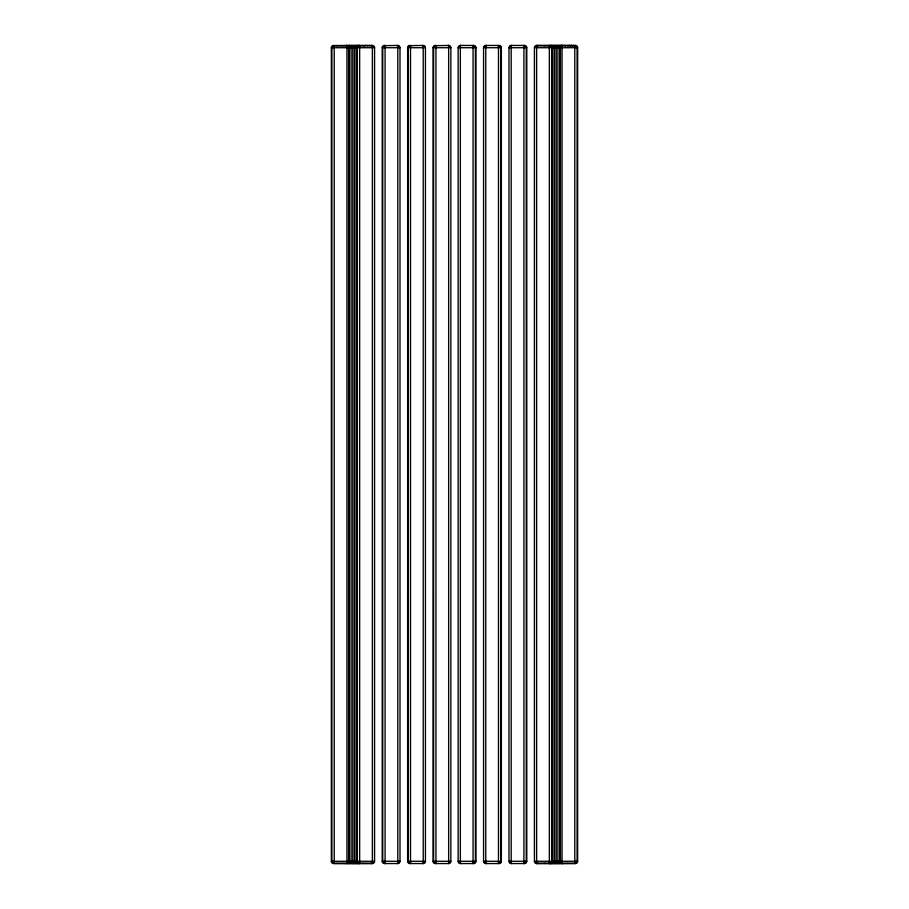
<?xml version="1.0" encoding="UTF-8"?>
<svg xmlns="http://www.w3.org/2000/svg" width="909" height="909" viewBox="0 0 909 909"><rect width="100%" height="100%" fill="white"/><g stroke="black" fill="none" stroke-linecap="round" stroke-linejoin="round"><path stroke-width="1.36" d="M334.228 46.211L334.228 862.789M346.943 862.789L346.943 46.211M359.657 46.211L359.657 862.789M385.086 46.211L385.086 862.789M410.516 46.211L410.516 862.789M423.23 862.789L423.23 46.211M435.945 46.211L435.945 862.789M460.34 862.857L460.34 46.143M473.055 862.857L473.055 46.143M485.77 862.857L485.77 46.143M498.484 862.857L498.484 46.143M511.199 862.857L511.199 46.143M523.914 862.857L523.914 46.143M536.628 862.857L536.628 46.143M549.343 862.857L549.343 46.143M562.057 862.857L562.057 46.143M574.772 862.857L574.772 46.143M334.251 861.278L334.228 862.914M347.011 861.38L346.943 862.914M359.68 861.278L359.657 862.914M385.109 861.278L385.098 862.243M410.538 861.278L410.516 862.914M423.287 861.38L423.23 862.914M435.968 861.278L435.945 862.914M460.227 47.654L460.409 45.45L473.669 45.45A2.272 2.272 0 0 1 475.941 47.722L475.93 861.278A2.272 2.272 0 0 1 473.669 863.55L460.409 863.55A2.272 2.272 0 0 1 458.136 861.278L458.136 47.722A2.272 2.272 0 0 1 460.409 45.45M473.032 47.722L473.123 45.45A2.272 2.272 0 0 1 475.396 47.722L475.396 861.278A2.272 2.272 0 0 1 473.123 863.55L473.089 863.425M485.656 47.654L485.838 45.45L499.098 45.45A2.272 2.272 0 0 1 501.37 47.722L501.359 861.278A2.272 2.272 0 0 1 499.098 863.55L485.838 863.55A2.272 2.272 0 0 1 483.565 861.278L483.565 47.722A2.272 2.272 0 0 1 485.838 45.45M498.462 47.722L498.473 46.779M511.085 47.654L511.267 45.45L524.527 45.45A2.272 2.272 0 0 1 526.8 47.722L526.788 861.278A2.272 2.272 0 0 1 524.527 863.55L511.267 863.55A2.272 2.272 0 0 1 508.995 861.278L508.995 47.722A2.272 2.272 0 0 1 511.267 45.45M523.891 47.722L523.982 45.45A2.272 2.272 0 0 1 526.254 47.722L526.254 861.278A2.272 2.272 0 0 1 523.982 863.55L523.959 863.425M536.515 47.654L536.696 45.45L575.386 45.45A2.272 2.272 0 0 1 577.658 47.722L577.647 861.278A2.272 2.272 0 0 1 575.386 863.55L536.696 863.55A2.272 2.272 0 0 1 534.424 861.278L534.424 47.722A2.272 2.272 0 0 1 536.696 45.45M549.32 47.722L549.411 45.45A2.272 2.272 0 0 1 551.683 47.722L551.683 861.278A2.272 2.272 0 0 1 549.411 863.55L549.388 863.425M561.944 47.654L562.126 45.45A2.272 2.272 0 0 0 559.853 47.722L559.853 861.278A2.272 2.272 0 0 0 562.126 863.55L562.092 863.402M574.749 47.722L574.84 45.45A2.272 2.272 0 0 1 577.113 47.722L577.113 861.278A2.272 2.272 0 0 1 574.84 863.55L574.818 863.425M372.474 861.357L372.383 862.311L372.372 46.211M372.383 862.221L372.372 862.789M498.473 46.609L498.552 45.45A2.272 2.272 0 0 1 500.825 47.722L500.825 861.278A2.272 2.272 0 0 1 498.552 863.55L498.53 863.425M372.383 862.596L372.372 862.914M385.098 862.596L385.086 862.914M397.801 862.789L397.801 46.211M448.66 862.789L448.66 46.211M397.801 862.914L397.903 861.357M448.66 862.914L448.762 861.357M346.204 45.927L346.386 45.45A2.272 2.25 -90 0 0 345.011 45.927M348.567 46.836L348.624 46.143M351.953 46.836L352.01 46.143M355.328 46.836L355.396 46.143M553.615 862.789L553.672 862.164M557.001 862.789L557.047 862.164M560.387 862.789L560.433 862.164M553.661 862.311L553.604 862.914M557.047 862.311L556.978 862.914M560.421 862.311L560.364 862.914M348.567 46.779L348.761 45.53M351.953 46.779L352.226 45.45A2.272 2.25 -90 0 1 354.476 47.722L354.476 861.278A2.272 2.25 -90 0 1 352.226 863.55L352.124 863.425M355.339 46.779L355.612 45.45A2.272 2.25 -90 0 1 357.68 46.836M333.58 45.655L372.304 45.45A2.272 2.272 0 0 1 374.576 47.722L374.576 861.278A2.272 2.272 0 0 1 372.304 863.55L333.614 863.55A2.272 2.272 0 0 1 331.342 861.278L331.353 47.722A2.272 2.272 0 0 1 333.614 45.45M346.215 45.814L346.329 45.45A2.272 2.272 0 0 1 348.42 46.836M359.01 45.655L359.044 45.45A2.272 2.25 -90 0 1 360.373 45.927M371.724 45.655L371.758 45.45A2.272 2.272 0 0 1 373.849 46.836M384.439 45.655L397.733 45.45A2.272 2.272 0 0 1 400.005 47.722L400.005 861.278A2.272 2.272 0 0 1 397.733 863.55L384.473 863.55A2.272 2.272 0 0 1 382.2 861.278L382.212 47.722A2.272 2.272 0 0 1 384.473 45.45M397.153 45.655L397.188 45.45A2.272 2.272 0 0 1 399.278 46.836M334.182 863.425L334.171 863.527A2.272 2.272 0 0 1 331.887 861.278L331.887 47.722A2.272 2.272 0 0 1 334.16 45.45L334.228 46.336M409.868 45.655L423.162 45.45A2.272 2.272 0 0 1 425.435 47.722L425.435 861.278A2.272 2.272 0 0 1 423.162 863.55L409.902 863.55A2.272 2.272 0 0 1 407.63 861.278L407.641 47.722A2.272 2.272 0 0 1 409.902 45.45M422.583 45.655L422.617 45.45A2.272 2.272 0 0 1 424.708 46.836M359.612 863.425L359.6 863.527A2.272 2.272 0 0 1 357.317 861.278L357.317 47.722A2.272 2.272 0 0 1 359.589 45.45L359.657 46.336M435.297 45.655L448.591 45.45A2.272 2.272 0 0 1 450.864 47.722L450.864 861.278A2.272 2.272 0 0 1 448.591 863.55L435.331 863.55A2.272 2.272 0 0 1 433.059 861.278L433.07 47.722A2.272 2.272 0 0 1 435.331 45.45M448.012 45.655L448.046 45.45A2.272 2.272 0 0 1 450.137 46.836M385.041 863.425L385.03 863.527A2.272 2.272 0 0 1 382.746 861.278L382.746 47.722A2.272 2.272 0 0 1 385.018 45.45L385.064 47.62M410.482 863.425L410.459 863.527A2.272 2.272 0 0 1 408.175 861.278L408.175 47.722A2.272 2.272 0 0 1 410.448 45.45L410.527 46.473M435.911 863.425L435.888 863.527A2.272 2.272 0 0 1 433.604 861.278L433.604 47.722A2.272 2.272 0 0 1 435.877 45.45L435.945 46.336M460.977 863.425L460.965 863.527A2.272 2.272 0 0 1 458.863 862.164M486.406 863.425L486.383 863.55A2.272 2.272 0 0 1 484.292 862.164M511.835 863.425L511.812 863.55A2.272 2.272 0 0 1 509.722 862.164M537.264 863.425L537.253 863.527A2.272 2.272 0 0 1 535.151 862.164M549.979 863.425L549.968 863.527A2.272 2.272 0 0 0 552.229 861.278L552.217 47.722A2.272 2.272 0 0 0 549.956 45.45A2.272 2.25 -90 0 0 548.627 45.927M346.897 863.425L346.886 863.527A2.272 2.272 0 0 0 349.147 861.278L349.147 47.722A2.272 2.272 0 0 0 346.874 45.45L346.943 46.336M346.965 47.722L346.954 46.473M372.474 47.643L372.372 46.086M397.892 47.632L397.801 46.086M423.253 47.722L423.23 46.086M448.751 47.632L448.671 46.473M460.249 861.368L460.329 862.505M485.747 861.278L485.758 862.505M511.108 861.368L511.188 862.505M536.526 861.357L536.617 862.221M562.035 861.278L562.069 862.993M348.636 46.086L348.84 45.45A2.272 2.25 -90 0 1 351.09 47.722L351.09 861.278A2.272 2.25 -90 0 1 348.84 863.55L348.761 863.47M338.103 863.13L338.103 863.073A2.272 2.25 -90 0 0 339.614 863.55L339.534 863.47M544.741 45.927L544.923 45.45A2.272 2.25 -90 0 0 543.548 45.927M572.295 45.814A2.272 2.25 -90 0 0 571.079 45.45L570.897 45.927A2.272 2.25 90 0 0 569.386 45.45L569.466 45.541M342.875 45.655L343 45.45A2.272 2.25 -90 0 0 341.625 45.927M349.647 45.655L349.772 45.45A2.272 2.25 -90 0 0 348.545 45.814M353.022 45.655L353.158 45.45A2.272 2.25 -90 0 0 351.772 45.927M358.873 45.655L358.998 45.45A2.272 2.272 0 0 0 356.771 47.722L356.782 861.278A2.272 2.272 0 0 0 359.044 863.55L359.044 863.55A2.272 2.25 -90 0 0 360.373 863.073M362.259 45.655L362.384 45.45A2.272 2.25 -90 0 1 363.759 45.927M538.037 45.655L538.162 45.45A2.272 2.25 -90 0 0 536.776 45.927M341.398 863.459L341.352 863.527A2.272 2.25 -90 0 1 339.932 863.073M541.412 45.655L541.537 45.45A2.272 2.25 -90 0 0 540.162 45.927M548.184 45.655L548.309 45.45A2.272 2.25 -90 0 0 546.934 45.927M350.624 863.459L350.579 863.527A2.272 2.25 -90 0 0 352.783 861.278L352.783 47.722A2.272 2.25 -90 0 0 350.533 45.45L350.658 45.655M351.544 863.459L351.499 863.527A2.272 2.25 -90 0 1 350.079 863.073M550.649 45.655L550.774 45.45A2.272 2.25 -90 0 1 552.149 45.927M354.93 863.459L354.84 863.55A2.272 2.25 -90 0 1 353.465 863.073M554.024 45.655L554.16 45.45A2.272 2.25 -90 0 1 555.535 45.927M557.41 45.655L557.535 45.45A2.272 2.25 -90 0 1 558.921 45.927M358.316 863.459L358.271 863.527A2.272 2.25 -90 0 1 356.851 863.073M558.342 45.655L558.467 45.45A2.272 2.25 -90 0 0 556.217 47.722L556.217 861.278A2.272 2.25 -90 0 0 558.467 863.55L558.365 863.425M360.771 863.459L360.691 863.55A2.272 2.25 -90 0 0 362.066 863.073M367.543 863.459L367.497 863.527A2.272 2.25 -90 0 0 368.838 863.073M567.568 45.655L567.693 45.45A2.272 2.25 -90 0 1 568.909 45.814M370.929 863.459L370.883 863.527A2.272 2.25 -90 0 0 372.224 863.073M546.707 863.459L546.661 863.527A2.272 2.25 -90 0 1 545.241 863.073M550.093 863.459L550.002 863.55A2.272 2.25 -90 0 1 548.627 863.073M555.933 863.459L555.888 863.527A2.272 2.25 -90 0 0 557.228 863.073M556.865 863.459L556.819 863.527A2.272 2.25 -90 0 1 554.524 861.278L554.524 47.722A2.272 2.25 -90 0 1 556.774 45.45L556.978 46.086M559.319 863.459L559.228 863.55A2.272 2.25 -90 0 0 560.614 863.073M566.091 863.459L566.046 863.527A2.272 2.25 -90 0 0 567.375 863.073M336.137 45.541L336.228 45.45A2.272 2.25 -90 0 0 334.853 45.927M356.453 45.541L356.533 45.45A2.272 2.25 -90 0 0 355.158 45.927M551.604 45.541L551.695 45.45A2.272 2.25 -90 0 0 550.32 45.927M560.842 45.541L560.921 45.45A2.272 2.25 -90 0 1 562.137 45.814M348.158 863.459L348.113 863.527A2.272 2.25 -90 0 1 346.704 863.073M357.396 863.459L357.351 863.527A2.272 2.25 -90 0 0 358.68 863.073M552.547 863.459L552.502 863.527A2.272 2.25 -90 0 0 553.842 863.073M572.863 863.459L572.818 863.527A2.272 2.25 -90 0 0 574.147 863.073M339.534 45.541L339.614 45.45A2.272 2.25 -90 0 0 338.239 45.927L338.103 45.87M365.679 45.541L365.77 45.45A2.272 2.25 -90 0 1 367.145 45.927M555.001 45.541L555.081 45.45A2.272 2.25 -90 0 0 552.831 47.722L552.831 861.278A2.272 2.25 -90 0 0 555.081 863.55L555.001 863.47M564.228 45.541L564.307 45.45A2.272 2.25 -90 0 1 565.523 45.814M344.772 863.459L344.738 863.527A2.272 2.25 -90 0 1 343.318 863.073M354.01 863.459L353.965 863.527A2.272 2.25 -90 0 0 356.169 861.278L356.169 47.722A2.272 2.25 -90 0 0 353.919 45.45L353.999 45.541M543.321 863.459L543.275 863.527A2.272 2.25 -90 0 1 541.855 863.073M569.477 863.459L569.432 863.527A2.272 2.25 -90 0 0 570.761 863.073L571.079 863.55A2.272 2.25 -90 0 0 572.454 863.073M338.012 863.459L337.921 863.55A2.272 2.25 -90 0 1 336.546 863.073M364.157 863.459L364.077 863.55A2.272 2.25 -90 0 0 365.452 863.073M553.479 863.459L553.388 863.55A2.272 2.25 -90 0 1 551.32 862.164M369.077 45.53L369.145 45.45A2.272 2.25 -90 0 1 370.531 45.927M539.923 863.47L539.889 863.527A2.272 2.25 -90 0 1 538.469 863.073M560.239 863.47L560.205 863.527A2.272 2.25 -90 0 1 557.91 861.278L557.91 47.722A2.272 2.25 -90 0 1 560.16 45.45L560.433 46.836M331.353 47.722L356.169 47.722M356.782 47.722L374.576 47.722M382.212 47.722L400.005 47.722M407.641 47.722L425.435 47.722M433.07 47.722L450.864 47.722M458.136 47.722L475.93 47.722M483.565 47.722L501.359 47.722M508.995 47.722L526.788 47.722M534.424 47.722L552.217 47.722M552.831 47.722L577.647 47.722M331.353 861.278L374.576 861.278M382.212 861.278L400.005 861.278M407.641 861.278L425.435 861.278M433.07 861.278L450.864 861.278M458.136 861.278L475.93 861.278M483.565 861.278L501.359 861.278M508.995 861.278L526.788 861.278M534.424 861.278L577.647 861.278M435.888 47.654L435.956 46.473M572.852 45.541L572.818 45.473A2.272 2.25 90 0 1 574.147 45.927M569.386 45.45L569.432 45.473A2.272 2.25 -90 0 1 570.602 45.814M410.493 47.62L410.527 46.757M359.634 47.62L359.669 46.473M334.205 47.62L334.239 46.473M574.783 861.38L574.761 862.505M549.354 861.38L549.354 862.971M523.925 861.38L523.902 862.221M498.496 861.38L498.473 862.505M473.078 861.38L473.044 862.505M566.125 45.655L566.046 45.473A2.272 2.25 -90 0 1 567.375 45.927M559.353 45.655L559.228 45.45A2.272 2.25 -90 0 1 560.614 45.927M555.978 45.655L555.888 45.473A2.272 2.25 -90 0 1 557.228 45.927M553.672 46.836L553.388 45.45A2.272 2.25 -90 0 0 551.32 46.836M552.547 45.541L552.502 45.473A2.272 2.25 -90 0 1 553.842 45.927M546.741 45.655L546.661 45.473A2.272 2.25 -90 0 0 545.241 45.927M543.321 45.541L543.275 45.473A2.272 2.25 -90 0 0 541.855 45.927M370.963 45.655L370.883 45.473A2.272 2.25 -90 0 1 372.224 45.927M367.588 45.655L367.497 45.473A2.272 2.25 -90 0 1 368.838 45.927M364.259 45.927L364.077 45.45A2.272 2.25 -90 0 1 365.452 45.927M360.816 45.655L360.691 45.45A2.272 2.25 -90 0 1 362.066 45.927M358.351 45.655L358.271 45.473A2.272 2.25 -90 0 0 356.851 45.927M357.385 45.541L357.351 45.473A2.272 2.25 -90 0 1 358.68 45.927M354.976 45.655L354.84 45.45A2.272 2.25 -90 0 0 353.465 45.927M351.59 45.655L351.499 45.473A2.272 2.25 -90 0 0 350.079 45.927M348.158 45.541L348.113 45.473A2.272 2.25 -90 0 0 346.704 45.927M344.772 45.541L344.738 45.473A2.272 2.25 -90 0 0 343.318 45.927M341.432 45.655L341.352 45.473A2.272 2.25 -90 0 0 339.932 45.927M338.023 45.575L337.921 45.45A2.272 2.25 -90 0 0 336.546 45.927M567.591 863.425L567.693 863.55A2.272 2.25 -90 0 0 569.068 863.073M564.228 863.47L564.307 863.55A2.272 2.25 -90 0 0 565.682 863.073M560.83 863.425L560.921 863.55A2.272 2.25 -90 0 0 562.296 863.073M557.444 863.425L557.535 863.55A2.272 2.25 -90 0 0 558.921 863.073M554.058 863.425L554.16 863.55A2.272 2.25 -90 0 0 555.535 863.073M551.604 863.425L551.695 863.55A2.272 2.25 -90 0 1 550.32 863.073M550.672 863.425L550.774 863.55A2.272 2.25 -90 0 0 552.149 863.073M548.218 863.425L548.309 863.55A2.272 2.25 -90 0 1 546.934 863.073M544.764 863.186L544.923 863.55A2.272 2.25 -90 0 1 543.548 863.073M541.446 863.425L541.537 863.55A2.272 2.25 -90 0 1 540.162 863.073M538.06 863.425L538.162 863.55A2.272 2.25 -90 0 1 536.776 863.073M365.668 863.425L365.77 863.55A2.272 2.25 -90 0 0 367.145 863.073M362.282 863.425L362.384 863.55A2.272 2.25 -90 0 0 363.759 863.073M356.442 863.425L356.533 863.55A2.272 2.25 -90 0 1 355.158 863.073M355.51 863.425L355.612 863.55A2.272 2.25 -90 0 0 357.68 862.164M353.056 863.425L353.158 863.55A2.272 2.25 -90 0 1 351.772 863.073M349.67 863.425L349.772 863.55A2.272 2.25 -90 0 1 348.386 863.073M342.898 863.425L343 863.55A2.272 2.25 -90 0 1 341.625 863.073M336.137 863.425L336.228 863.55A2.272 2.25 -90 0 1 334.853 863.073M448.591 45.45L448.66 46.336M536.685 863.527L536.674 863.425M539.923 45.53L539.889 45.473A2.272 2.25 -90 0 0 538.469 45.927M369.077 863.47L369.145 863.55A2.272 2.25 -90 0 0 370.531 863.073M556.899 45.655L557.047 46.836M348.431 862.164A2.272 2.272 0 0 1 346.329 863.55L346.386 863.55A2.272 2.25 -90 0 1 345.011 863.073M537.276 45.655L537.253 45.473A2.272 2.272 0 0 0 535.14 46.836M511.847 45.655L511.812 45.45A2.272 2.272 0 0 0 509.71 46.836M486.417 45.655L486.383 45.45A2.272 2.272 0 0 0 484.281 46.836M460.988 45.655L460.965 45.473A2.272 2.272 0 0 0 458.852 46.836M448.023 863.425L448.046 863.55A2.272 2.272 0 0 0 450.148 862.164M422.594 863.425L422.617 863.55A2.272 2.272 0 0 0 424.719 862.164M397.165 863.425L397.188 863.55A2.272 2.272 0 0 0 399.29 862.164M371.736 863.425L371.758 863.55A2.272 2.272 0 0 0 373.86 862.164M348.647 862.993L348.624 862.857M560.376 46.143L560.433 46.779M556.99 46.143L557.047 46.779M553.604 46.143L553.661 46.779M523.925 862.993L523.902 862.459M511.21 862.993L511.199 862.732M560.399 47.722L560.399 861.278M348.601 47.722L348.601 861.278M567.693 45.45A2.272 2.25 90 0 1 569.068 45.927M564.307 45.45A2.272 2.25 90 0 1 565.682 45.927M563.989 863.073A2.272 2.25 -90 0 1 562.614 863.55L562.682 863.527A2.272 2.272 0 0 1 560.58 862.164M563.989 45.927A2.272 2.25 -90 0 0 562.614 45.45L562.682 45.473A2.272 2.272 0 0 0 560.569 46.836M560.921 45.45A2.272 2.25 90 0 1 562.296 45.927M572.772 45.45A2.272 2.25 -90 0 1 573.988 45.814M571.079 45.45A2.272 2.25 90 0 1 572.454 45.927M348.386 45.927A2.272 2.25 90 0 1 349.772 45.45"/></g></svg>
